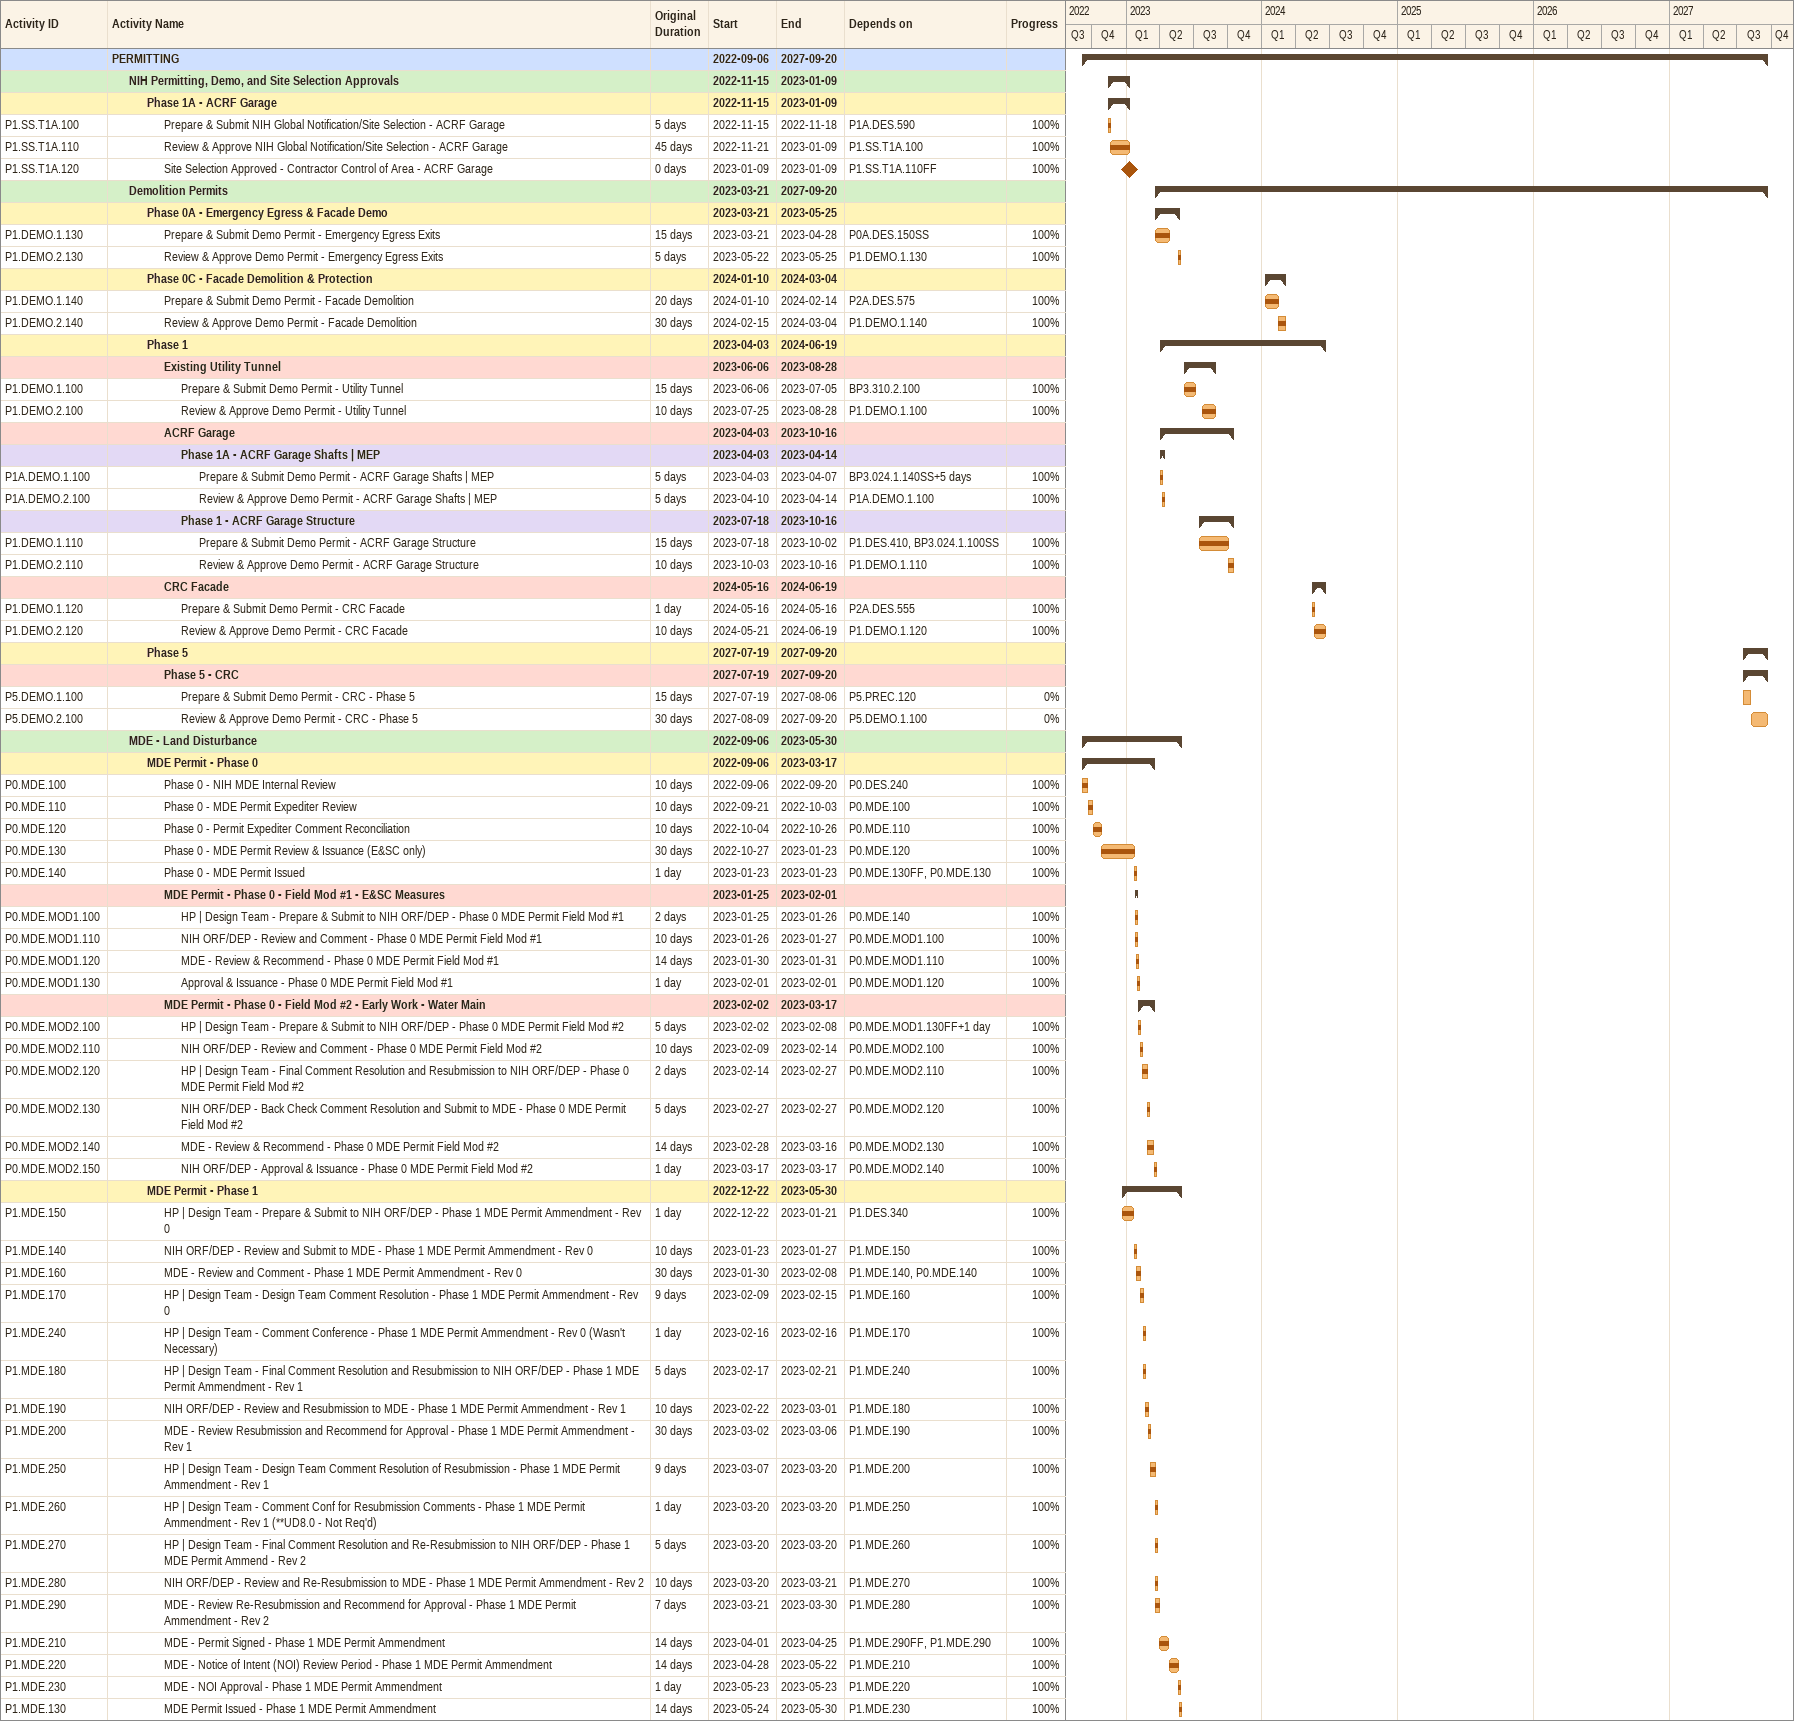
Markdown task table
| ID | Level | Task | Original duration | Start | Finish | Predecessors | % complete |
|---|---|---|---|---|---|---|---|
|  | 1 | **PERMITTING** |  | 2022-09-06 | 2027-09-20 |  |  |
|  | 2 | **NIH Permitting, Demo, and Site Selection Approvals** |  | 2022-11-15 | 2023-01-09 |  |  |
|  | 3 | **Phase 1A - ACRF Garage** |  | 2022-11-15 | 2023-01-09 |  |  |
| P1.SS.T1A.100 | 4 | Prepare & Submit NIH Global Notification/Site Selection - ACRF Garage | 5d | 2022-11-15 | 2022-11-18 | P1A.DES.590 | 100 |
| P1.SS.T1A.110 | 4 | Review & Approve NIH Global Notification/Site Selection - ACRF Garage | 45d | 2022-11-21 | 2023-01-09 | P1.SS.T1A.100 | 100 |
| P1.SS.T1A.120 | 4 | Site Selection Approved - Contractor Control of Area - ACRF Garage | 0d | 2023-01-09 | 2023-01-09 | P1.SS.T1A.110FF | 100 |
|  | 2 | **Demolition Permits** |  | 2023-03-21 | 2027-09-20 |  |  |
|  | 3 | **Phase 0A - Emergency Egress & Facade Demo** |  | 2023-03-21 | 2023-05-25 |  |  |
| P1.DEMO.1.130 | 4 | Prepare & Submit Demo Permit - Emergency Egress Exits | 15d | 2023-03-21 | 2023-04-28 | P0A.DES.150SS | 100 |
| P1.DEMO.2.130 | 4 | Review & Approve Demo Permit - Emergency Egress Exits | 5d | 2023-05-22 | 2023-05-25 | P1.DEMO.1.130 | 100 |
|  | 3 | **Phase 0C - Facade Demolition & Protection** |  | 2024-01-10 | 2024-03-04 |  |  |
| P1.DEMO.1.140 | 4 | Prepare & Submit Demo Permit - Facade Demolition | 20d | 2024-01-10 | 2024-02-14 | P2A.DES.575 | 100 |
| P1.DEMO.2.140 | 4 | Review & Approve Demo Permit - Facade Demolition | 30d | 2024-02-15 | 2024-03-04 | P1.DEMO.1.140 | 100 |
|  | 3 | **Phase 1** |  | 2023-04-03 | 2024-06-19 |  |  |
|  | 4 | **Existing Utility Tunnel** |  | 2023-06-06 | 2023-08-28 |  |  |
| P1.DEMO.1.100 | 5 | Prepare & Submit Demo Permit - Utility Tunnel | 15d | 2023-06-06 | 2023-07-05 | BP3.310.2.100 | 100 |
| P1.DEMO.2.100 | 5 | Review & Approve Demo Permit - Utility Tunnel | 10d | 2023-07-25 | 2023-08-28 | P1.DEMO.1.100 | 100 |
|  | 4 | **ACRF Garage** |  | 2023-04-03 | 2023-10-16 |  |  |
|  | 5 | **Phase 1A - ACRF Garage Shafts \| MEP** |  | 2023-04-03 | 2023-04-14 |  |  |
| P1A.DEMO.1.100 | 6 | Prepare & Submit Demo Permit - ACRF Garage Shafts \| MEP | 5d | 2023-04-03 | 2023-04-07 | BP3.024.1.140SS+5d | 100 |
| P1A.DEMO.2.100 | 6 | Review & Approve Demo Permit - ACRF Garage Shafts \| MEP | 5d | 2023-04-10 | 2023-04-14 | P1A.DEMO.1.100 | 100 |
|  | 5 | **Phase 1 - ACRF Garage Structure** |  | 2023-07-18 | 2023-10-16 |  |  |
| P1.DEMO.1.110 | 6 | Prepare & Submit Demo Permit - ACRF Garage Structure | 15d | 2023-07-18 | 2023-10-02 | P1.DES.410, BP3.024.1.100SS | 100 |
| P1.DEMO.2.110 | 6 | Review & Approve Demo Permit - ACRF Garage Structure | 10d | 2023-10-03 | 2023-10-16 | P1.DEMO.1.110 | 100 |
|  | 4 | **CRC Facade** |  | 2024-05-16 | 2024-06-19 |  |  |
| P1.DEMO.1.120 | 5 | Prepare & Submit Demo Permit - CRC Facade | 1d | 2024-05-16 | 2024-05-16 | P2A.DES.555 | 100 |
| P1.DEMO.2.120 | 5 | Review & Approve Demo Permit - CRC Facade | 10d | 2024-05-21 | 2024-06-19 | P1.DEMO.1.120 | 100 |
|  | 3 | **Phase 5** |  | 2027-07-19 | 2027-09-20 |  |  |
|  | 4 | **Phase 5 - CRC** |  | 2027-07-19 | 2027-09-20 |  |  |
| P5.DEMO.1.100 | 5 | Prepare & Submit Demo Permit - CRC - Phase 5 | 15d | 2027-07-19 | 2027-08-06 | P5.PREC.120 | 0 |
| P5.DEMO.2.100 | 5 | Review & Approve Demo Permit - CRC - Phase 5 | 30d | 2027-08-09 | 2027-09-20 | P5.DEMO.1.100 | 0 |
|  | 2 | **MDE - Land Disturbance** |  | 2022-09-06 | 2023-05-30 |  |  |
|  | 3 | **MDE Permit - Phase 0** |  | 2022-09-06 | 2023-03-17 |  |  |
| P0.MDE.100 | 4 | Phase 0 - NIH MDE Internal Review | 10d | 2022-09-06 | 2022-09-20 | P0.DES.240 | 100 |
| P0.MDE.110 | 4 | Phase 0 - MDE Permit Expediter Review | 10d | 2022-09-21 | 2022-10-03 | P0.MDE.100 | 100 |
| P0.MDE.120 | 4 | Phase 0 - Permit Expediter Comment Reconciliation | 10d | 2022-10-04 | 2022-10-26 | P0.MDE.110 | 100 |
| P0.MDE.130 | 4 | Phase 0 - MDE Permit Review & Issuance (E&SC only) | 30d | 2022-10-27 | 2023-01-23 | P0.MDE.120 | 100 |
| P0.MDE.140 | 4 | Phase 0 - MDE Permit Issued | 1d | 2023-01-23 | 2023-01-23 | P0.MDE.130FF, P0.MDE.130 | 100 |
|  | 4 | **MDE Permit - Phase 0 - Field Mod #1 - E&SC Measures** |  | 2023-01-25 | 2023-02-01 |  |  |
| P0.MDE.MOD1.100 | 5 | HP \| Design Team - Prepare & Submit to NIH ORF/DEP - Phase 0 MDE Permit Field Mod #1 | 2d | 2023-01-25 | 2023-01-26 | P0.MDE.140 | 100 |
| P0.MDE.MOD1.110 | 5 | NIH ORF/DEP - Review and Comment - Phase 0 MDE Permit Field Mod #1 | 10d | 2023-01-26 | 2023-01-27 | P0.MDE.MOD1.100 | 100 |
| P0.MDE.MOD1.120 | 5 | MDE - Review & Recommend - Phase 0 MDE Permit Field Mod #1 | 14d | 2023-01-30 | 2023-01-31 | P0.MDE.MOD1.110 | 100 |
| P0.MDE.MOD1.130 | 5 | Approval & Issuance - Phase 0 MDE Permit Field Mod #1 | 1d | 2023-02-01 | 2023-02-01 | P0.MDE.MOD1.120 | 100 |
|  | 4 | **MDE Permit - Phase 0 - Field Mod #2 - Early Work - Water Main** |  | 2023-02-02 | 2023-03-17 |  |  |
| P0.MDE.MOD2.100 | 5 | HP \| Design Team - Prepare & Submit to NIH ORF/DEP - Phase 0 MDE Permit Field Mod #2 | 5d | 2023-02-02 | 2023-02-08 | P0.MDE.MOD1.130FF+1d | 100 |
| P0.MDE.MOD2.110 | 5 | NIH ORF/DEP - Review and Comment - Phase 0 MDE Permit Field Mod #2 | 10d | 2023-02-09 | 2023-02-14 | P0.MDE.MOD2.100 | 100 |
| P0.MDE.MOD2.120 | 5 | HP \| Design Team - Final Comment Resolution and Resubmission to NIH ORF/DEP - Phase 0 MDE Permit Field Mod #2 | 2d | 2023-02-14 | 2023-02-27 | P0.MDE.MOD2.110 | 100 |
| P0.MDE.MOD2.130 | 5 | NIH ORF/DEP - Back Check Comment Resolution and Submit to MDE - Phase 0 MDE Permit Field Mod #2 | 5d | 2023-02-27 | 2023-02-27 | P0.MDE.MOD2.120 | 100 |
| P0.MDE.MOD2.140 | 5 | MDE - Review & Recommend - Phase 0 MDE Permit Field Mod #2 | 14d | 2023-02-28 | 2023-03-16 | P0.MDE.MOD2.130 | 100 |
| P0.MDE.MOD2.150 | 5 | NIH ORF/DEP - Approval & Issuance - Phase 0 MDE Permit Field Mod #2 | 1d | 2023-03-17 | 2023-03-17 | P0.MDE.MOD2.140 | 100 |
|  | 3 | **MDE Permit - Phase 1** |  | 2022-12-22 | 2023-05-30 |  |  |
| P1.MDE.150 | 4 | HP \| Design Team - Prepare & Submit to NIH ORF/DEP - Phase 1 MDE Permit Ammendment - Rev 0 | 1d | 2022-12-22 | 2023-01-21 | P1.DES.340 | 100 |
| P1.MDE.140 | 4 | NIH ORF/DEP - Review and Submit to MDE - Phase 1 MDE Permit Ammendment - Rev 0 | 10d | 2023-01-23 | 2023-01-27 | P1.MDE.150 | 100 |
| P1.MDE.160 | 4 | MDE - Review and Comment - Phase 1 MDE Permit Ammendment - Rev 0 | 30d | 2023-01-30 | 2023-02-08 | P1.MDE.140, P0.MDE.140 | 100 |
| P1.MDE.170 | 4 | HP \| Design Team - Design Team Comment Resolution - Phase 1 MDE Permit Ammendment - Rev 0 | 9d | 2023-02-09 | 2023-02-15 | P1.MDE.160 | 100 |
| P1.MDE.240 | 4 | HP \| Design Team - Comment Conference - Phase 1 MDE Permit Ammendment - Rev 0 (Wasn't Necessary) | 1d | 2023-02-16 | 2023-02-16 | P1.MDE.170 | 100 |
| P1.MDE.180 | 4 | HP \| Design Team - Final Comment Resolution and Resubmission to NIH ORF/DEP - Phase 1 MDE Permit Ammendment - Rev 1 | 5d | 2023-02-17 | 2023-02-21 | P1.MDE.240 | 100 |
| P1.MDE.190 | 4 | NIH ORF/DEP - Review and Resubmission to MDE - Phase 1 MDE Permit Ammendment - Rev 1 | 10d | 2023-02-22 | 2023-03-01 | P1.MDE.180 | 100 |
| P1.MDE.200 | 4 | MDE - Review Resubmission and Recommend for Approval - Phase 1 MDE Permit Ammendment - Rev 1 | 30d | 2023-03-02 | 2023-03-06 | P1.MDE.190 | 100 |
| P1.MDE.250 | 4 | HP \| Design Team - Design Team Comment Resolution of Resubmission - Phase 1 MDE Permit Ammendment - Rev 1 | 9d | 2023-03-07 | 2023-03-20 | P1.MDE.200 | 100 |
| P1.MDE.260 | 4 | HP \| Design Team - Comment Conf for Resubmission Comments - Phase 1 MDE Permit Ammendment - Rev 1 (**UD8.0 - Not Req'd) | 1d | 2023-03-20 | 2023-03-20 | P1.MDE.250 | 100 |
| P1.MDE.270 | 4 | HP \| Design Team - Final Comment Resolution and Re-Resubmission to NIH ORF/DEP - Phase 1 MDE Permit Ammend - Rev 2 | 5d | 2023-03-20 | 2023-03-20 | P1.MDE.260 | 100 |
| P1.MDE.280 | 4 | NIH ORF/DEP - Review and Re-Resubmission to MDE - Phase 1 MDE Permit Ammendment - Rev 2 | 10d | 2023-03-20 | 2023-03-21 | P1.MDE.270 | 100 |
| P1.MDE.290 | 4 | MDE - Review Re-Resubmission and Recommend for Approval - Phase 1 MDE Permit Ammendment - Rev 2 | 7d | 2023-03-21 | 2023-03-30 | P1.MDE.280 | 100 |
| P1.MDE.210 | 4 | MDE - Permit Signed - Phase 1 MDE Permit Ammendment | 14d | 2023-04-01 | 2023-04-25 | P1.MDE.290FF, P1.MDE.290 | 100 |
| P1.MDE.220 | 4 | MDE - Notice of Intent (NOI) Review Period - Phase 1 MDE Permit Ammendment | 14d | 2023-04-28 | 2023-05-22 | P1.MDE.210 | 100 |
| P1.MDE.230 | 4 | MDE - NOI Approval - Phase 1 MDE Permit Ammendment | 1d | 2023-05-23 | 2023-05-23 | P1.MDE.220 | 100 |
| P1.MDE.130 | 4 | MDE Permit Issued - Phase 1 MDE Permit Ammendment | 14d | 2023-05-24 | 2023-05-30 | P1.MDE.230 | 100 |
